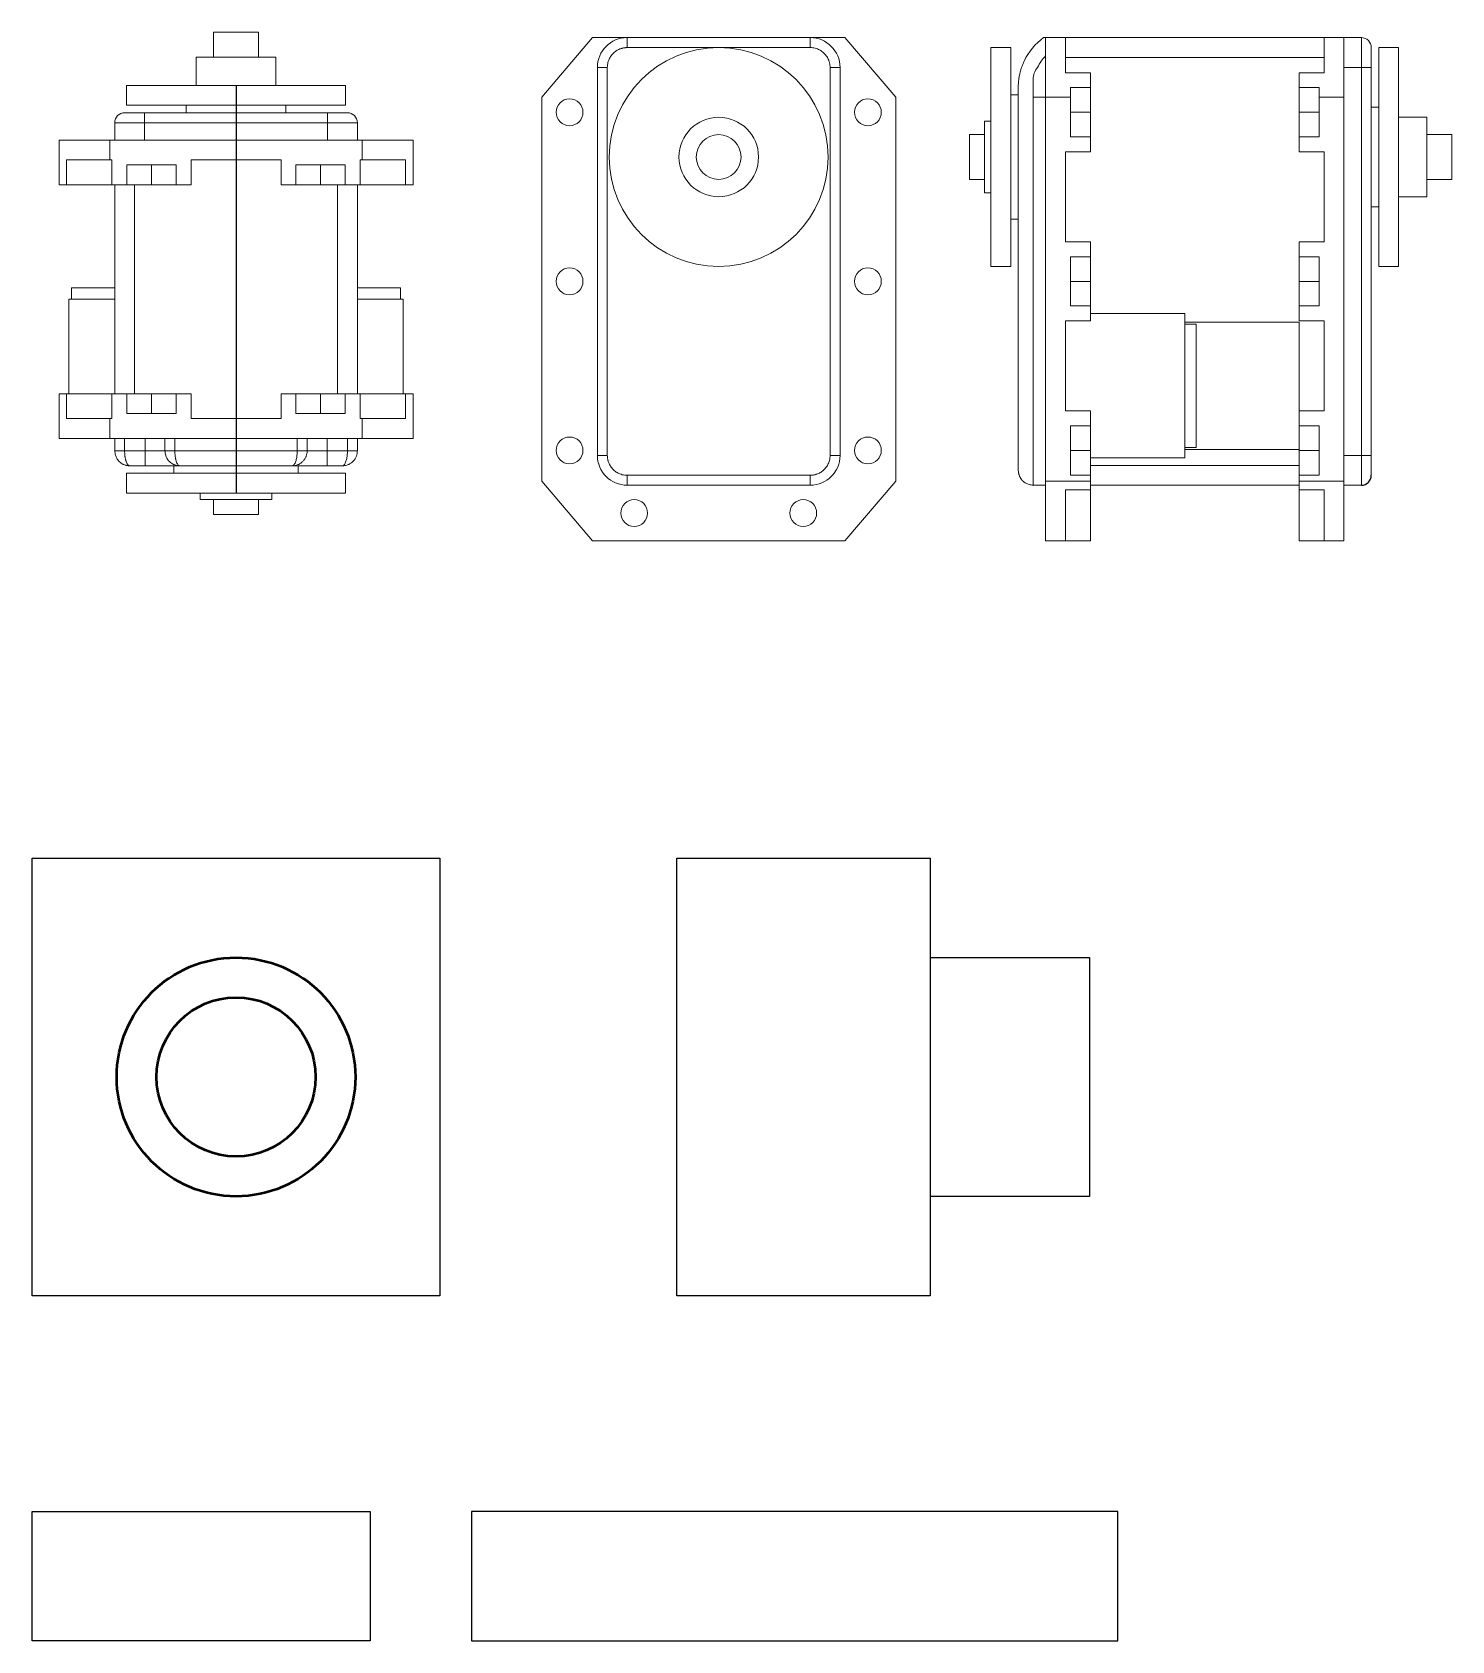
# Model space of a CAD drawing. Header units: millimetres. Extents: x 2045 to 5131, y -377 to 2192.
# Drawn here: x 2044.5 to 2187.3, y 1604.3 to 1766 of the extents above; entities that cross this region are included whole.
import ezdxf

# ---------------------------------------------------------------- set-up
doc = ezdxf.new("R2010")
doc.units = ezdxf.units.MM
doc.layers.add('Arm', color=5, linetype='Continuous', lineweight=50)
doc.layers.add('RX-28', color=7, linetype='Continuous')

msp = doc.modelspace()

# ---------------------------------------------------------------- linework, layer by layer
at = {"color": 1}
for p, q in [((2109.318, 1682.94), (2134.818, 1682.94)), ((2109.318, 1638.94), (2109.318, 1682.94)), ((2134.818, 1682.94), (2134.818, 1638.94)), ((2134.818, 1672.94), (2150.818, 1672.94)), ((2150.818, 1672.94), (2150.818, 1648.94)), ((2150.818, 1648.94), (2134.818, 1648.94)), ((2134.818, 1638.94), (2109.318, 1638.94)), ((2044.502, 1617.253), (2078.502, 1617.253)), ((2044.502, 1604.253), (2044.502, 1617.253)), ((2078.502, 1617.253), (2078.502, 1604.253)), ((2153.694, 1617.253), (2088.694, 1617.253)), ((2088.694, 1617.253), (2088.694, 1604.253)), ((2153.694, 1604.253), (2153.694, 1617.253)), ((2078.502, 1604.253), (2044.502, 1604.253)), ((2088.694, 1604.253), (2153.694, 1604.253))]:
    msp.add_line(p, q, dxfattribs=at)
at = {"layer": 'Arm', "color": 1}
for radius in [12, 8]:
    msp.add_circle((2065.002, 1660.94), radius, dxfattribs=at)
at = {"layer": 'RX-28', "color": 7, "linetype": 'Continuous', "lineweight": 15}
for p, q in [((2067.252, 1765.981), (2062.752, 1765.981)), ((2100.841, 1765.431), (2095.741, 1759.431)), ((2100.841, 1765.431), (2104.341, 1765.431)), ((2100.841, 1765.431), (2103.341, 1765.431)), ((2122.741, 1765.431), (2104.341, 1765.431)), ((2104.341, 1764.431), (2104.341, 1765.431)), ((2122.741, 1765.431), (2122.741, 1764.431)), ((2122.741, 1765.431), (2126.241, 1765.431)), ((2123.741, 1765.431), (2126.241, 1765.431)), ((2131.341, 1759.431), (2126.241, 1765.431)), ((2148.415, 1765.431), (2146.415, 1765.431)), ((2146.415, 1759.431), (2146.415, 1765.431)), ((2148.415, 1761.906), (2148.415, 1765.431)), ((2174.415, 1765.431), (2148.415, 1765.431)), ((2176.415, 1765.431), (2174.415, 1765.431)), ((2174.415, 1761.906), (2174.415, 1765.431)), ((2176.415, 1759.431), (2176.415, 1765.431)), ((2176.415, 1765.431), (2178.165, 1765.431)), ((2178.165, 1762.431), (2178.165, 1765.431)), ((2069.002, 1763.481), (2061.002, 1763.481)), ((2122.741, 1764.431), (2104.341, 1764.431)), ((2140.915, 1764.431), (2140.915, 1742.431)), ((2142.915, 1742.431), (2142.915, 1764.431)), ((2174.415, 1763.431), (2148.415, 1763.431)), ((2179.915, 1742.431), (2179.915, 1764.431)), ((2181.915, 1764.431), (2181.915, 1742.431)), ((2101.341, 1762.431), (2101.341, 1723.431)), ((2102.341, 1762.431), (2101.341, 1762.431)), ((2102.341, 1762.431), (2102.341, 1723.431)), ((2124.741, 1723.431), (2124.741, 1762.431)), ((2124.741, 1762.431), (2125.741, 1762.431)), ((2125.741, 1723.431), (2125.741, 1762.431)), ((2145.165, 1761.288), (2145.165, 1760.431)), ((2150.915, 1761.906), (2148.415, 1761.906)), ((2150.915, 1760.406), (2150.915, 1761.906)), ((2171.915, 1761.906), (2174.415, 1761.906)), ((2171.915, 1760.406), (2171.915, 1761.906)), ((2178.165, 1762.431), (2176.415, 1762.431)), ((2179.165, 1762.431), (2178.165, 1762.431)), ((2178.165, 1723.431), (2178.165, 1762.431)), ((2179.165, 1723.431), (2179.165, 1762.431)), ((2076.002, 1760.631), (2054.002, 1760.631)), ((2148.915, 1760.406), (2148.915, 1759.431)), ((2148.915, 1760.406), (2150.915, 1760.406)), ((2150.915, 1758.031), (2150.915, 1760.406)), ((2173.915, 1760.406), (2171.915, 1760.406)), ((2171.915, 1758.031), (2171.915, 1760.406)), ((2173.915, 1760.406), (2173.915, 1759.431)), ((2054.002, 1758.631), (2076.002, 1758.631)), ((2095.741, 1759.431), (2095.741, 1720.831)), ((2131.341, 1720.831), (2131.341, 1759.431)), ((2143.665, 1726.932), (2143.665, 1758.93)), ((2145.165, 1726.431), (2145.165, 1759.431)), ((2145.165, 1759.431), (2146.415, 1759.431)), ((2146.415, 1759.431), (2148.915, 1759.431)), ((2146.415, 1720.831), (2146.415, 1759.431)), ((2148.915, 1755.456), (2148.915, 1759.431)), ((2150.915, 1757.831), (2150.915, 1758.031)), ((2171.915, 1758.031), (2171.915, 1757.831)), ((2176.415, 1759.431), (2173.915, 1759.431)), ((2173.915, 1755.456), (2173.915, 1759.431)), ((2176.415, 1720.831), (2176.415, 1759.431)), ((2052.802, 1756.881), (2055.802, 1756.881)), ((2052.802, 1756.881), (2052.802, 1755.131)), ((2055.802, 1757.881), (2055.802, 1756.881)), ((2055.802, 1757.881), (2074.202, 1757.881)), ((2055.802, 1756.881), (2074.202, 1756.881)), ((2055.802, 1756.881), (2055.802, 1755.131)), ((2074.202, 1757.881), (2074.202, 1756.881)), ((2074.202, 1756.881), (2077.202, 1756.881)), ((2074.202, 1756.881), (2074.202, 1755.131)), ((2077.202, 1756.881), (2077.202, 1755.131)), ((2140.265, 1757.031), (2140.265, 1749.831)), ((2150.915, 1757.931), (2148.915, 1757.931)), ((2150.915, 1755.456), (2150.915, 1757.831)), ((2171.915, 1757.931), (2173.915, 1757.931)), ((2171.915, 1755.456), (2171.915, 1757.831)), ((2184.765, 1757.431), (2184.765, 1749.431)), ((2047.202, 1755.131), (2047.202, 1750.631)), ((2047.202, 1755.131), (2052.302, 1755.131)), ((2052.302, 1755.131), (2052.302, 1753.131)), ((2052.302, 1755.131), (2077.702, 1755.131)), ((2077.702, 1755.131), (2077.702, 1753.131)), ((2077.702, 1755.131), (2082.802, 1755.131)), ((2082.802, 1755.131), (2082.802, 1750.631)), ((2138.765, 1755.681), (2138.765, 1751.181)), ((2150.915, 1755.456), (2148.915, 1755.456)), ((2150.915, 1753.956), (2150.915, 1755.456)), ((2171.915, 1755.456), (2173.915, 1755.456)), ((2171.915, 1753.956), (2171.915, 1755.456)), ((2187.265, 1755.681), (2187.265, 1751.181)), ((2047.202, 1750.631), (2047.202, 1753.131)), ((2047.202, 1750.631), (2047.202, 1753.131)), ((2047.945, 1753.131), (2052.302, 1753.131)), ((2047.945, 1750.631), (2047.945, 1753.131)), ((2052.302, 1753.131), (2052.527, 1753.131)), ((2052.527, 1753.131), (2052.527, 1750.631)), ((2060.477, 1753.131), (2069.527, 1753.131)), ((2060.477, 1750.631), (2060.477, 1753.131)), ((2069.527, 1753.131), (2069.527, 1750.631)), ((2077.477, 1753.131), (2077.702, 1753.131)), ((2077.477, 1750.631), (2077.477, 1753.131)), ((2077.702, 1753.131), (2082.058, 1753.131)), ((2082.058, 1753.131), (2082.058, 1750.631)), ((2082.802, 1753.131), (2082.802, 1750.631)), ((2082.802, 1753.131), (2082.802, 1750.631)), ((2148.415, 1744.906), (2148.415, 1753.956)), ((2148.415, 1753.956), (2150.915, 1753.956)), ((2174.415, 1753.956), (2171.915, 1753.956)), ((2174.415, 1744.906), (2174.415, 1753.956)), ((2047.202, 1750.631), (2047.202, 1752.631)), ((2047.202, 1750.631), (2047.202, 1752.631)), ((2054.027, 1752.631), (2058.977, 1752.631)), ((2054.027, 1750.631), (2054.027, 1752.631)), ((2056.502, 1750.631), (2056.502, 1752.631)), ((2058.977, 1752.631), (2058.977, 1750.631)), ((2071.027, 1752.631), (2075.977, 1752.631)), ((2071.027, 1750.631), (2071.027, 1752.631)), ((2073.502, 1750.631), (2073.502, 1752.631)), ((2075.977, 1752.631), (2075.977, 1750.631)), ((2082.802, 1752.631), (2082.802, 1750.631)), ((2082.802, 1752.631), (2082.802, 1750.631)), ((2047.202, 1750.631), (2047.945, 1750.631)), ((2047.945, 1750.631), (2052.527, 1750.631)), ((2052.527, 1750.631), (2054.027, 1750.631)), ((2052.802, 1750.631), (2052.802, 1729.631)), ((2056.401, 1750.631), (2054.027, 1750.631)), ((2054.802, 1750.631), (2054.802, 1729.631)), ((2056.602, 1750.631), (2056.401, 1750.631)), ((2058.977, 1750.631), (2056.602, 1750.631)), ((2058.977, 1750.631), (2060.477, 1750.631)), ((2069.527, 1750.631), (2071.027, 1750.631)), ((2073.401, 1750.631), (2071.027, 1750.631)), ((2073.602, 1750.631), (2073.401, 1750.631)), ((2075.977, 1750.631), (2073.602, 1750.631)), ((2075.202, 1729.631), (2075.202, 1750.631)), ((2075.977, 1750.631), (2077.477, 1750.631)), ((2077.202, 1729.631), (2077.202, 1750.631)), ((2077.477, 1750.631), (2082.058, 1750.631)), ((2082.058, 1750.631), (2082.802, 1750.631)), ((2150.915, 1744.906), (2148.415, 1744.906)), ((2150.915, 1743.406), (2150.915, 1744.906)), ((2171.915, 1744.906), (2174.415, 1744.906)), ((2171.915, 1743.406), (2171.915, 1744.906)), ((2148.915, 1738.456), (2148.915, 1743.406)), ((2148.915, 1743.406), (2150.915, 1743.406)), ((2150.915, 1741.031), (2150.915, 1743.406)), ((2173.915, 1743.406), (2171.915, 1743.406)), ((2171.915, 1741.031), (2171.915, 1743.406)), ((2173.915, 1738.456), (2173.915, 1743.406)), ((2052.802, 1740.281), (2048.452, 1740.281)), ((2048.452, 1740.281), (2048.452, 1739.131)), ((2081.552, 1740.281), (2077.202, 1740.281)), ((2081.552, 1740.281), (2081.552, 1739.131)), ((2150.915, 1740.931), (2148.915, 1740.931)), ((2150.915, 1740.831), (2150.915, 1741.031)), ((2150.915, 1738.456), (2150.915, 1740.831)), ((2171.915, 1741.031), (2171.915, 1740.831)), ((2171.915, 1740.931), (2173.915, 1740.931)), ((2171.915, 1738.456), (2171.915, 1740.831)), ((2052.802, 1739.131), (2048.202, 1739.131)), ((2048.202, 1729.631), (2048.202, 1739.131)), ((2081.802, 1739.131), (2077.202, 1739.131)), ((2081.802, 1739.131), (2081.802, 1729.631)), ((2148.415, 1727.906), (2148.415, 1736.956)), ((2148.415, 1736.956), (2150.915, 1736.956)), ((2150.915, 1738.456), (2148.915, 1738.456)), ((2150.915, 1736.956), (2150.915, 1738.456)), ((2160.415, 1737.681), (2150.915, 1737.681)), ((2160.415, 1737.681), (2160.415, 1723.181)), ((2171.915, 1738.456), (2173.915, 1738.456)), ((2171.915, 1736.956), (2171.915, 1738.456)), ((2174.415, 1736.956), (2171.915, 1736.956)), ((2174.415, 1727.906), (2174.415, 1736.956)), ((2171.915, 1736.831), (2160.415, 1736.831)), ((2161.565, 1736.641), (2160.415, 1736.641)), ((2161.565, 1736.641), (2161.565, 1724.221)), ((2171.915, 1727.906), (2171.915, 1736.831)), ((2047.202, 1725.131), (2047.202, 1729.631)), ((2047.202, 1729.631), (2047.945, 1729.631)), ((2047.202, 1729.631), (2047.202, 1727.631)), ((2047.202, 1729.631), (2047.202, 1727.131)), ((2047.202, 1729.631), (2047.202, 1727.631)), ((2047.202, 1729.631), (2047.202, 1727.131)), ((2047.945, 1729.631), (2047.945, 1727.131)), ((2047.945, 1729.631), (2052.527, 1729.631)), ((2052.527, 1727.131), (2052.527, 1729.631)), ((2052.527, 1729.631), (2054.027, 1729.631)), ((2054.027, 1729.631), (2054.027, 1727.631)), ((2056.401, 1729.631), (2054.027, 1729.631)), ((2056.401, 1729.631), (2056.602, 1729.631)), ((2056.502, 1729.631), (2056.502, 1727.631)), ((2058.977, 1729.631), (2056.602, 1729.631)), ((2058.977, 1727.631), (2058.977, 1729.631)), ((2058.977, 1729.631), (2060.477, 1729.631)), ((2060.477, 1729.631), (2060.477, 1727.131)), ((2069.527, 1727.131), (2069.527, 1729.631)), ((2069.527, 1729.631), (2071.027, 1729.631)), ((2071.027, 1729.631), (2071.027, 1727.631)), ((2073.401, 1729.631), (2071.027, 1729.631)), ((2073.401, 1729.631), (2073.602, 1729.631)), ((2073.502, 1729.631), (2073.502, 1727.631)), ((2075.977, 1729.631), (2073.602, 1729.631)), ((2075.977, 1727.631), (2075.977, 1729.631)), ((2075.977, 1729.631), (2077.477, 1729.631)), ((2077.477, 1729.631), (2077.477, 1727.131)), ((2077.477, 1729.631), (2082.058, 1729.631)), ((2082.058, 1727.131), (2082.058, 1729.631)), ((2082.058, 1729.631), (2082.802, 1729.631)), ((2082.802, 1725.131), (2082.802, 1729.631)), ((2082.802, 1727.631), (2082.802, 1729.631)), ((2082.802, 1727.131), (2082.802, 1729.631)), ((2082.802, 1727.631), (2082.802, 1729.631)), ((2082.802, 1727.131), (2082.802, 1729.631)), ((2054.027, 1727.631), (2058.977, 1727.631)), ((2071.027, 1727.631), (2075.977, 1727.631)), ((2150.915, 1727.906), (2148.415, 1727.906)), ((2150.915, 1726.406), (2150.915, 1727.906)), ((2171.915, 1727.906), (2174.415, 1727.906)), ((2171.915, 1726.406), (2171.915, 1727.906)), ((2047.945, 1727.131), (2052.302, 1727.131)), ((2052.302, 1725.131), (2052.302, 1727.131)), ((2052.302, 1727.131), (2052.527, 1727.131)), ((2060.477, 1727.131), (2069.527, 1727.131)), ((2077.477, 1727.131), (2077.702, 1727.131)), ((2077.702, 1725.131), (2077.702, 1727.131)), ((2077.702, 1727.131), (2082.058, 1727.131)), ((2148.915, 1721.456), (2148.915, 1726.406)), ((2148.915, 1726.406), (2150.915, 1726.406)), ((2150.915, 1723.181), (2150.915, 1726.406)), ((2173.915, 1726.406), (2171.915, 1726.406)), ((2171.915, 1724.031), (2171.915, 1726.406)), ((2173.915, 1721.456), (2173.915, 1726.406)), ((2047.202, 1725.131), (2052.302, 1725.131)), ((2052.302, 1725.131), (2077.702, 1725.131)), ((2052.802, 1723.881), (2052.802, 1725.131)), ((2053.802, 1723.881), (2053.802, 1725.131)), ((2055.852, 1725.131), (2055.852, 1723.881)), ((2057.852, 1725.131), (2057.852, 1723.881)), ((2058.852, 1723.881), (2058.852, 1725.131)), ((2071.152, 1723.881), (2071.152, 1725.131)), ((2072.152, 1723.881), (2072.152, 1725.131)), ((2074.152, 1725.131), (2074.152, 1723.881)), ((2076.202, 1725.131), (2076.202, 1723.881)), ((2077.202, 1723.881), (2077.202, 1725.131)), ((2077.702, 1725.131), (2082.802, 1725.131)), ((2145.165, 1725.431), (2145.165, 1723.431)), ((2161.565, 1724.221), (2160.415, 1724.221)), ((2160.415, 1724.031), (2171.915, 1724.031)), ((2171.915, 1724.031), (2171.915, 1723.831)), ((2055.852, 1723.881), (2053.802, 1723.881)), ((2057.852, 1723.881), (2055.852, 1723.881)), ((2055.852, 1723.881), (2055.852, 1722.381)), ((2058.852, 1723.881), (2071.152, 1723.881)), ((2074.152, 1723.881), (2072.152, 1723.881)), ((2074.152, 1723.881), (2074.152, 1722.381)), ((2076.202, 1723.881), (2074.152, 1723.881)), ((2102.341, 1723.431), (2101.341, 1723.431)), ((2124.741, 1723.431), (2125.741, 1723.431)), ((2143.665, 1721.932), (2143.665, 1723.431)), ((2145.165, 1723.431), (2145.165, 1721.431)), ((2148.915, 1723.931), (2150.915, 1723.931)), ((2160.415, 1723.181), (2150.915, 1723.181)), ((2150.915, 1723.181), (2150.915, 1721.456)), ((2150.915, 1722.431), (2171.915, 1722.431)), ((2171.915, 1723.931), (2173.915, 1723.931)), ((2171.915, 1723.831), (2171.915, 1721.456)), ((2178.165, 1723.431), (2176.415, 1723.431)), ((2178.165, 1720.431), (2178.165, 1723.431)), ((2179.165, 1723.431), (2178.165, 1723.431)), ((2076.002, 1721.631), (2054.002, 1721.631)), ((2054.303, 1722.381), (2055.852, 1722.381)), ((2059.353, 1722.381), (2070.651, 1722.381)), ((2074.152, 1722.381), (2075.701, 1722.381)), ((2095.741, 1720.831), (2100.841, 1714.831)), ((2104.341, 1721.431), (2122.741, 1721.431)), ((2104.341, 1721.431), (2104.341, 1720.431)), ((2122.741, 1721.431), (2122.741, 1720.431)), ((2126.241, 1714.831), (2131.341, 1720.831)), ((2146.415, 1720.831), (2150.915, 1720.831)), ((2146.415, 1714.831), (2146.415, 1720.831)), ((2150.915, 1721.456), (2148.915, 1721.456)), ((2150.915, 1720.831), (2150.915, 1721.456)), ((2150.915, 1719.956), (2150.915, 1720.831)), ((2171.915, 1720.831), (2171.915, 1721.456)), ((2171.915, 1721.456), (2173.915, 1721.456)), ((2176.415, 1720.831), (2171.915, 1720.831)), ((2171.915, 1719.956), (2171.915, 1720.831)), ((2176.415, 1714.831), (2176.415, 1720.831)), ((2054.002, 1719.631), (2076.002, 1719.631)), ((2104.341, 1720.431), (2122.741, 1720.431)), ((2145.165, 1720.431), (2146.415, 1720.431)), ((2148.415, 1714.831), (2148.415, 1719.956)), ((2148.415, 1719.956), (2150.915, 1719.956)), ((2150.915, 1720.431), (2171.915, 1720.431)), ((2150.915, 1714.831), (2150.915, 1719.956)), ((2174.415, 1719.956), (2171.915, 1719.956)), ((2171.915, 1714.831), (2171.915, 1719.956)), ((2174.415, 1714.831), (2174.415, 1719.956)), ((2178.165, 1720.431), (2176.415, 1720.431)), ((2061.402, 1718.981), (2068.602, 1718.981)), ((2062.752, 1717.481), (2067.252, 1717.481)), ((2100.841, 1714.831), (2126.241, 1714.831)), ((2146.415, 1714.831), (2148.415, 1714.831)), ((2150.915, 1714.831), (2148.415, 1714.831)), ((2150.915, 1714.831), (2148.415, 1714.831)), ((2150.915, 1714.831), (2148.915, 1714.831)), ((2150.915, 1714.831), (2148.915, 1714.831)), ((2171.915, 1714.831), (2174.415, 1714.831)), ((2171.915, 1714.831), (2173.915, 1714.831)), ((2171.915, 1714.831), (2174.415, 1714.831)), ((2171.915, 1714.831), (2173.915, 1714.831)), ((2176.415, 1714.831), (2174.415, 1714.831))]:
    msp.add_line(p, q, dxfattribs=at)
at = {"layer": 'RX-28', "color": 1}
for p, q in [((2065.002, 1760.631), (2065.002, 1719.631)), ((2044.502, 1682.94), (2085.502, 1682.94)), ((2044.502, 1638.94), (2044.502, 1682.94)), ((2085.502, 1682.94), (2085.502, 1638.94)), ((2085.502, 1638.94), (2044.502, 1638.94))]:
    msp.add_line(p, q, dxfattribs=at)
at = {"layer": 'RX-28', "color": 7, "linetype": 'Continuous', "lineweight": 15}
for centre, radius in [((2113.541, 1753.431), 11), ((2098.541, 1757.931), 1.35), ((2128.541, 1757.931), 1.35), ((2113.541, 1753.431), 4), ((2113.541, 1753.431), 2.25), ((2098.541, 1740.931), 1.35), ((2128.541, 1740.931), 1.35), ((2098.541, 1723.931), 1.35), ((2128.541, 1723.931), 1.35), ((2105.041, 1717.631), 1.35), ((2122.041, 1717.631), 1.35)]:
    msp.add_circle(centre, radius, dxfattribs=at)
for centre, radius, start, end in [((2104.341, 1762.431), 3, 90, 180), ((2122.741, 1762.431), 3, 0, 90), ((2149.842, 1760.431), 6.177, 125.95684, 154.68287), ((2178.165, 1764.431), 1, 359.99999, 90), ((2053.802, 1756.881), 1, 89.99999, 180), ((2076.202, 1756.881), 1, 0, 90), ((2104.341, 1723.431), 3, 180, 270), ((2122.741, 1723.431), 3, 270, 0)]:
    msp.add_arc(centre, radius, start, end, dxfattribs=at)
at = {"layer": 'RX-28', "color": 7, "linetype": 'Continuous'}
msp.add_arc((2178.165, 1721.431), 1, 270, 0, dxfattribs=at)
at = {"layer": 'RX-28', "color": 7, "linetype": 'Continuous', "lineweight": 15}
for points, degree in [([(2062.752, 1765.981), (2062.752, 1763.481)], 1), ([(2067.252, 1763.481), (2067.252, 1765.981)], 1), ([(2146.215, 1765.431), (2146.215, 1765.431), (2146.292, 1765.431), (2146.415, 1765.431)], 3), ([(2061.002, 1763.481), (2061.002, 1760.631)], 1), ([(2069.002, 1760.631), (2069.002, 1763.481)], 1), ([(2142.915, 1764.431), (2140.915, 1764.431)], 1), ([(2146.415, 1763.614), (2146.089, 1763.263), (2145.819, 1762.864), (2145.615, 1762.431)], 3), ([(2179.915, 1764.431), (2181.915, 1764.431)], 1), ([(2054.002, 1760.631), (2054.002, 1758.631)], 1), ([(2076.002, 1758.631), (2076.002, 1760.631)], 1), ([(2143.665, 1759.681), (2142.915, 1759.681)], 1), ([(2143.665, 1758.931), (2143.665, 1758.931), (2143.665, 1759.491), (2143.665, 1760.431)], 3), ([(2060.002, 1758.631), (2060.002, 1757.881)], 1), ([(2070.002, 1757.881), (2070.002, 1758.631)], 1), ([(2179.165, 1758.431), (2179.915, 1758.431)], 1), ([(2140.915, 1757.031), (2140.265, 1757.031)], 1), ([(2181.915, 1757.431), (2184.765, 1757.431)], 1), ([(2140.265, 1755.681), (2138.765, 1755.681)], 1), ([(2184.765, 1755.681), (2187.265, 1755.681)], 1), ([(2138.765, 1751.181), (2140.265, 1751.181)], 1), ([(2187.265, 1751.181), (2184.765, 1751.181)], 1), ([(2140.265, 1749.831), (2140.915, 1749.831)], 1), ([(2179.915, 1748.431), (2179.165, 1748.431)], 1), ([(2184.765, 1749.431), (2181.915, 1749.431)], 1), ([(2142.915, 1747.181), (2143.665, 1747.181)], 1), ([(2140.915, 1742.431), (2142.915, 1742.431)], 1), ([(2181.915, 1742.431), (2179.915, 1742.431)], 1), ([(2145.165, 1725.466), (2145.165, 1725.431)], 1), ([(2052.837, 1723.881), (2052.802, 1723.881)], 1), ([(2053.41, 1722.679), (2053.319, 1722.756)], 1), ([(2057.887, 1723.881), (2057.852, 1723.881)], 1), ([(2058.46, 1722.679), (2058.369, 1722.756)], 1), ([(2054.002, 1721.631), (2054.002, 1719.631)], 1), ([(2058.752, 1722.381), (2058.752, 1721.631)], 1), ([(2071.252, 1721.631), (2071.252, 1722.381)], 1), ([(2076.002, 1719.631), (2076.002, 1721.631)], 1), ([(2143.963, 1721.04), (2144.041, 1720.948)], 1), ([(2061.402, 1719.631), (2061.402, 1718.981)], 1), ([(2068.602, 1718.981), (2068.602, 1719.631)], 1), ([(2145.165, 1720.466), (2145.165, 1720.431)], 1), ([(2062.752, 1718.981), (2062.752, 1717.481)], 1), ([(2067.252, 1717.481), (2067.252, 1718.981)], 1)]:
    msp.add_open_spline(points, degree=degree, dxfattribs=at)
for points, knots in [([(2104.341, 1764.431), (2104.299, 1764.43), (2104.215, 1764.428), (2104.09, 1764.416), (2103.966, 1764.397), (2103.844, 1764.37), (2103.723, 1764.334), (2103.516, 1764.26), (2103.235, 1764.115), (2102.917, 1763.855), (2102.657, 1763.537), (2102.493, 1763.218), (2102.399, 1762.93), (2102.35, 1762.682), (2102.344, 1762.515), (2102.341, 1762.431)], [0, 0, 0, 0, 0.0403222, 0.0803171, 0.1201425, 0.159958, 0.1999236, 0.2401972, 0.3700419, 0.5000573, 0.629902, 0.7599174, 0.8400454, 0.9196463, 1, 1, 1, 1]), ([(2124.741, 1762.431), (2124.74, 1762.473), (2124.739, 1762.557), (2124.727, 1762.682), (2124.707, 1762.806), (2124.68, 1762.928), (2124.645, 1763.049), (2124.57, 1763.256), (2124.425, 1763.537), (2124.165, 1763.854), (2123.847, 1764.115), (2123.529, 1764.279), (2123.24, 1764.373), (2122.993, 1764.422), (2122.825, 1764.428), (2122.741, 1764.431)], [0, 0, 0, 0, 0.04032222, 0.08031714, 0.12014249, 0.15995801, 0.19992356, 0.24019724, 0.37004189, 0.50005725, 0.62990199, 0.75991743, 0.84004545, 0.91964627, 1, 1, 1, 1]), ([(2143.665, 1760.431), (2143.666, 1760.49), (2143.667, 1760.61), (2143.675, 1760.793), (2143.689, 1760.981), (2143.709, 1761.172), (2143.736, 1761.367), (2143.769, 1761.565), (2143.818, 1761.805), (2143.889, 1762.09), (2143.99, 1762.416), (2144.111, 1762.747), (2144.209, 1762.963), (2144.259, 1763.072)], [0, 0, 0, 0, 0.070877, 0.1420784, 0.2137175, 0.285906, 0.3587527, 0.4323636, 0.5068416, 0.6264285, 0.748243, 0.872652, 1, 1, 1, 1]), ([(2179.165, 1762.431), (2179.165, 1762.473), (2179.165, 1762.557), (2179.165, 1762.682), (2179.165, 1762.806), (2179.165, 1762.928), (2179.165, 1763.049), (2179.165, 1763.256), (2179.165, 1763.537), (2179.165, 1763.854), (2179.165, 1764.115), (2179.165, 1764.279), (2179.165, 1764.373), (2179.165, 1764.422), (2179.165, 1764.428), (2179.165, 1764.431)], [0, 0, 0, 0, 0.04032222, 0.08031714, 0.12014249, 0.15995801, 0.19992356, 0.24019724, 0.37004189, 0.50005725, 0.62990199, 0.75991743, 0.84004545, 0.91964627, 1, 1, 1, 1]), ([(2145.615, 1762.431), (2145.462, 1762.247), (2145.346, 1762.051), (2145.198, 1761.66), (2145.165, 1761.465), (2145.165, 1761.288)], [0, 0, 0, 0, 0.5, 0.5, 1, 1, 1, 1]), ([(2145.165, 1760.431), (2145.165, 1760.431), (2145.165, 1760.409), (2145.165, 1760.312), (2145.165, 1760.235), (2145.165, 1760.04), (2145.165, 1759.922), (2145.165, 1759.676), (2145.165, 1759.549), (2145.165, 1759.431)], [0, 0, 0, 0, 0.25, 0.25, 0.5, 0.5, 0.75, 0.75, 1, 1, 1, 1]), ([(2053.802, 1757.881), (2053.802, 1757.881), (2053.804, 1757.881), (2053.816, 1757.881), (2053.835, 1757.881), (2053.863, 1757.881), (2053.898, 1757.881), (2053.973, 1757.881), (2054.118, 1757.881), (2054.378, 1757.881), (2054.695, 1757.881), (2055.014, 1757.881), (2055.303, 1757.881), (2055.55, 1757.881), (2055.717, 1757.881), (2055.802, 1757.881)], [0, 0, 0, 0, 0.0403222, 0.0803171, 0.1201425, 0.159958, 0.1999236, 0.2401972, 0.3700419, 0.5000573, 0.629902, 0.7599174, 0.8400454, 0.9196463, 1, 1, 1, 1]), ([(2074.202, 1757.881), (2074.244, 1757.881), (2074.328, 1757.881), (2074.453, 1757.881), (2074.577, 1757.881), (2074.699, 1757.881), (2074.82, 1757.881), (2075.026, 1757.881), (2075.308, 1757.881), (2075.625, 1757.881), (2075.886, 1757.881), (2076.05, 1757.881), (2076.144, 1757.881), (2076.193, 1757.881), (2076.199, 1757.881), (2076.202, 1757.881)], [0, 0, 0, 0, 0.0403222, 0.0803171, 0.1201425, 0.159958, 0.1999236, 0.2401972, 0.3700419, 0.5000573, 0.629902, 0.7599174, 0.8400454, 0.9196463, 1, 1, 1, 1]), ([(2143.665, 1723.431), (2143.665, 1724.359), (2143.665, 1725.249), (2143.665, 1726.562), (2143.665, 1726.931), (2143.665, 1726.931)], [0, 0, 0, 0, 0.5, 0.5, 1, 1, 1, 1]), ([(2145.165, 1726.431), (2145.165, 1726.3), (2145.165, 1726.037), (2145.165, 1725.71), (2145.165, 1725.503), (2145.165, 1725.476), (2145.165, 1725.466)], [0, 0, 0, 0, 0.2825844, 0.5651689, 0.8477533, 1, 1, 1, 1]), ([(2052.818, 1723.897), (2052.822, 1723.821), (2052.831, 1723.674), (2052.886, 1723.415), (2053.007, 1723.108), (2053.162, 1722.885), (2053.306, 1722.761), (2053.336, 1722.736)], [0, 0, 0, 0, 0.1677828, 0.3204249, 0.5757663, 0.9127774, 1, 1, 1, 1]), ([(2053.802, 1723.881), (2053.67, 1723.881), (2053.408, 1723.881), (2053.081, 1723.881), (2052.874, 1723.881), (2052.846, 1723.881), (2052.837, 1723.881)], [0, 0, 0, 0, 0.2825844, 0.5651688, 0.8477532, 1, 1, 1, 1]), ([(2053.336, 1722.736), (2053.347, 1722.725), (2053.416, 1722.664), (2053.587, 1722.557), (2053.869, 1722.436), (2054.095, 1722.417), (2054.217, 1722.407)], [0, 0, 0, 0, 0.050132, 0.2955176, 0.6187189, 1, 1, 1, 1]), ([(2054.303, 1722.381), (2054.209, 1722.387), (2054.009, 1722.399), (2053.775, 1722.463), (2053.649, 1722.536), (2053.616, 1722.555)], [0, 0, 0, 0, 0.3971368, 0.8406945, 1, 1, 1, 1]), ([(2053.802, 1723.881), (2053.802, 1723.84), (2053.803, 1723.758), (2053.808, 1723.635), (2053.817, 1723.512), (2053.829, 1723.39), (2053.845, 1723.27), (2053.864, 1723.154), (2053.887, 1723.042), (2053.913, 1722.934), (2053.954, 1722.796), (2054.016, 1722.637), (2054.096, 1722.505), (2054.173, 1722.427), (2054.238, 1722.387), (2054.281, 1722.383), (2054.303, 1722.381)], [0, 0, 0, 0, 0.0505607, 0.1017935, 0.1537376, 0.2064302, 0.259907, 0.3142024, 0.3693491, 0.4253783, 0.4823197, 0.6039014, 0.738534, 0.8321632, 0.9193152, 1, 1, 1, 1]), ([(2057.868, 1723.897), (2057.872, 1723.821), (2057.881, 1723.674), (2057.936, 1723.415), (2058.057, 1723.108), (2058.212, 1722.885), (2058.356, 1722.761), (2058.386, 1722.736)], [0, 0, 0, 0, 0.1677828, 0.320425, 0.5757664, 0.9127775, 1, 1, 1, 1]), ([(2058.852, 1723.881), (2058.72, 1723.881), (2058.458, 1723.881), (2058.131, 1723.881), (2057.924, 1723.881), (2057.896, 1723.881), (2057.887, 1723.881)], [0, 0, 0, 0, 0.28258443, 0.56516885, 0.84775328, 1, 1, 1, 1]), ([(2058.386, 1722.736), (2058.397, 1722.725), (2058.466, 1722.664), (2058.637, 1722.557), (2058.919, 1722.436), (2059.145, 1722.417), (2059.267, 1722.407)], [0, 0, 0, 0, 0.0501322, 0.2955178, 0.618719, 1, 1, 1, 1]), ([(2059.353, 1722.381), (2059.259, 1722.387), (2059.059, 1722.399), (2058.825, 1722.463), (2058.699, 1722.536), (2058.666, 1722.555)], [0, 0, 0, 0, 0.3971172, 0.8406947, 1, 1, 1, 1]), ([(2058.852, 1723.881), (2058.852, 1723.84), (2058.853, 1723.758), (2058.858, 1723.635), (2058.867, 1723.512), (2058.879, 1723.39), (2058.895, 1723.27), (2058.914, 1723.154), (2058.937, 1723.042), (2058.963, 1722.934), (2059.004, 1722.796), (2059.066, 1722.637), (2059.146, 1722.505), (2059.223, 1722.427), (2059.288, 1722.387), (2059.331, 1722.383), (2059.353, 1722.381)], [0, 0, 0, 0, 0.0505607, 0.1017936, 0.1537377, 0.2064303, 0.2599072, 0.3142026, 0.3693492, 0.4253784, 0.4823197, 0.6039016, 0.7385341, 0.8321576, 0.9193096, 1, 1, 1, 1]), ([(2070.651, 1722.381), (2070.663, 1722.382), (2070.689, 1722.383), (2070.727, 1722.396), (2070.766, 1722.419), (2070.806, 1722.452), (2070.865, 1722.519), (2070.937, 1722.637), (2071.008, 1722.819), (2071.062, 1723.017), (2071.102, 1723.222), (2071.131, 1723.438), (2071.148, 1723.659), (2071.151, 1723.807), (2071.152, 1723.881)], [0, 0, 0, 0, 0.0476989, 0.0977119, 0.1500419, 0.2046913, 0.2616622, 0.3962979, 0.517954, 0.620365, 0.7195838, 0.8157929, 0.9091921, 1, 1, 1, 1]), ([(2072.152, 1723.881), (2072.151, 1723.84), (2072.149, 1723.758), (2072.133, 1723.635), (2072.107, 1723.512), (2072.071, 1723.39), (2072.024, 1723.27), (2071.966, 1723.154), (2071.897, 1723.042), (2071.818, 1722.934), (2071.695, 1722.796), (2071.507, 1722.637), (2071.239, 1722.488), (2070.946, 1722.4), (2070.745, 1722.381), (2070.651, 1722.381), (2070.651, 1722.381)], [0, 0, 0, 0, 0.0505719, 0.1018162, 0.1537718, 0.206476, 0.2599648, 0.3142723, 0.3694312, 0.4254728, 0.4824268, 0.6039498, 0.7384915, 0.8762345, 0.9995608, 1, 1, 1, 1]), ([(2072.152, 1723.881), (2072.152, 1723.881), (2072.13, 1723.881), (2072.033, 1723.881), (2071.956, 1723.881), (2071.761, 1723.881), (2071.643, 1723.881), (2071.397, 1723.881), (2071.269, 1723.881), (2071.152, 1723.881)], [0, 0, 0, 0, 0.25, 0.25, 0.5, 0.5, 0.75, 0.75, 1, 1, 1, 1]), ([(2075.701, 1722.381), (2075.713, 1722.382), (2075.739, 1722.383), (2075.777, 1722.396), (2075.816, 1722.419), (2075.856, 1722.452), (2075.915, 1722.519), (2075.987, 1722.637), (2076.058, 1722.819), (2076.112, 1723.017), (2076.152, 1723.222), (2076.181, 1723.438), (2076.198, 1723.659), (2076.201, 1723.807), (2076.202, 1723.881)], [0, 0, 0, 0, 0.0476949, 0.0977059, 0.1500358, 0.2046873, 0.2616623, 0.3962981, 0.5179541, 0.6203651, 0.719584, 0.815793, 0.9091922, 1, 1, 1, 1]), ([(2077.202, 1723.881), (2077.201, 1723.84), (2077.199, 1723.758), (2077.183, 1723.635), (2077.157, 1723.512), (2077.121, 1723.39), (2077.074, 1723.27), (2077.016, 1723.154), (2076.947, 1723.042), (2076.868, 1722.934), (2076.745, 1722.796), (2076.557, 1722.637), (2076.289, 1722.488), (2075.996, 1722.4), (2075.795, 1722.381), (2075.701, 1722.381), (2075.701, 1722.381)], [0, 0, 0, 0, 0.0505719, 0.1018162, 0.1537719, 0.2064762, 0.2599649, 0.3142724, 0.3694313, 0.4254729, 0.4824269, 0.60395, 0.7384915, 0.8762284, 0.9995611, 1, 1, 1, 1]), ([(2077.202, 1723.881), (2077.202, 1723.881), (2077.18, 1723.881), (2077.083, 1723.881), (2077.006, 1723.881), (2076.811, 1723.881), (2076.693, 1723.881), (2076.447, 1723.881), (2076.319, 1723.881), (2076.202, 1723.881)], [0, 0, 0, 0, 0.25, 0.25, 0.5, 0.5, 0.75, 0.75, 1, 1, 1, 1]), ([(2102.341, 1723.431), (2102.342, 1723.389), (2102.343, 1723.305), (2102.355, 1723.179), (2102.375, 1723.056), (2102.402, 1722.933), (2102.437, 1722.813), (2102.512, 1722.606), (2102.657, 1722.325), (2102.917, 1722.007), (2103.235, 1721.747), (2103.553, 1721.582), (2103.842, 1721.489), (2104.089, 1721.44), (2104.257, 1721.434), (2104.341, 1721.431)], [0, 0, 0, 0, 0.0403222, 0.0803171, 0.1201425, 0.159958, 0.1999236, 0.2401972, 0.3700419, 0.5000573, 0.629902, 0.7599174, 0.8400454, 0.9196463, 1, 1, 1, 1]), ([(2122.741, 1721.431), (2122.783, 1721.432), (2122.867, 1721.433), (2122.992, 1721.445), (2123.116, 1721.465), (2123.238, 1721.492), (2123.359, 1721.527), (2123.566, 1721.602), (2123.847, 1721.747), (2124.165, 1722.007), (2124.425, 1722.324), (2124.589, 1722.643), (2124.683, 1722.932), (2124.732, 1723.179), (2124.738, 1723.347), (2124.741, 1723.431)], [0, 0, 0, 0, 0.0403222, 0.0803171, 0.1201425, 0.159958, 0.1999236, 0.2401972, 0.3700419, 0.5000573, 0.629902, 0.7599174, 0.8400454, 0.9196463, 1, 1, 1, 1]), ([(2179.165, 1721.431), (2179.165, 1721.432), (2179.165, 1721.433), (2179.165, 1721.445), (2179.165, 1721.465), (2179.165, 1721.492), (2179.165, 1721.527), (2179.165, 1721.602), (2179.165, 1721.747), (2179.165, 1722.007), (2179.165, 1722.324), (2179.165, 1722.643), (2179.165, 1722.932), (2179.165, 1723.179), (2179.165, 1723.347), (2179.165, 1723.431)], [0, 0, 0, 0, 0.0403222, 0.0803171, 0.1201425, 0.159958, 0.1999236, 0.2401972, 0.3700419, 0.5000573, 0.629902, 0.7599174, 0.8400454, 0.9196463, 1, 1, 1, 1]), ([(2055.852, 1722.381), (2056.78, 1722.381), (2057.67, 1722.381), (2058.983, 1722.381), (2059.352, 1722.381), (2059.352, 1722.381)], [0, 0, 0, 0, 0.5, 0.5, 1, 1, 1, 1]), ([(2070.652, 1722.381), (2070.652, 1722.381), (2071.02, 1722.381), (2072.333, 1722.381), (2073.223, 1722.381), (2074.152, 1722.381)], [0, 0, 0, 0, 0.5, 0.5, 1, 1, 1, 1]), ([(2143.665, 1721.932), (2143.671, 1721.838), (2143.683, 1721.639), (2143.747, 1721.404), (2143.82, 1721.278), (2143.84, 1721.245)], [0, 0, 0, 0, 0.3971375, 0.8406945, 1, 1, 1, 1]), ([(2144.02, 1720.965), (2144.01, 1720.977), (2143.948, 1721.045), (2143.841, 1721.216), (2143.721, 1721.498), (2143.702, 1721.724), (2143.692, 1721.846)], [0, 0, 0, 0, 0.050132, 0.2955176, 0.6187189, 1, 1, 1, 1]), ([(2145.182, 1720.447), (2145.105, 1720.452), (2144.959, 1720.46), (2144.7, 1720.515), (2144.392, 1720.636), (2144.17, 1720.791), (2144.046, 1720.935), (2144.02, 1720.965)], [0, 0, 0, 0, 0.1677828, 0.3204249, 0.5757663, 0.9127774, 1, 1, 1, 1]), ([(2145.165, 1721.431), (2145.165, 1721.3), (2145.165, 1721.037), (2145.165, 1720.71), (2145.165, 1720.503), (2145.165, 1720.476), (2145.165, 1720.466)], [0, 0, 0, 0, 0.2825843, 0.5651687, 0.847753, 1, 1, 1, 1])]:
    msp.add_open_spline(points, degree=3, knots=knots, dxfattribs=at)

doc.saveas('drawing.dxf')
